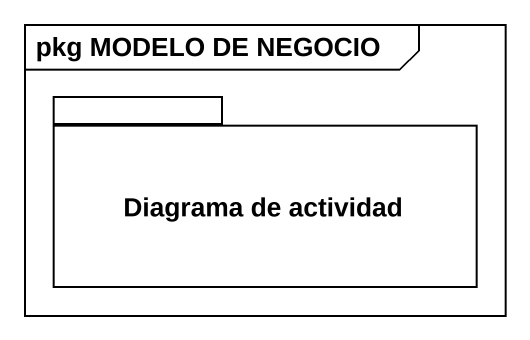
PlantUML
@startuml
mainframe pkg MODELO DE NEGOCIO
package "Diagrama de actividad" as Diagrama_de_actividad {
}
@enduml
